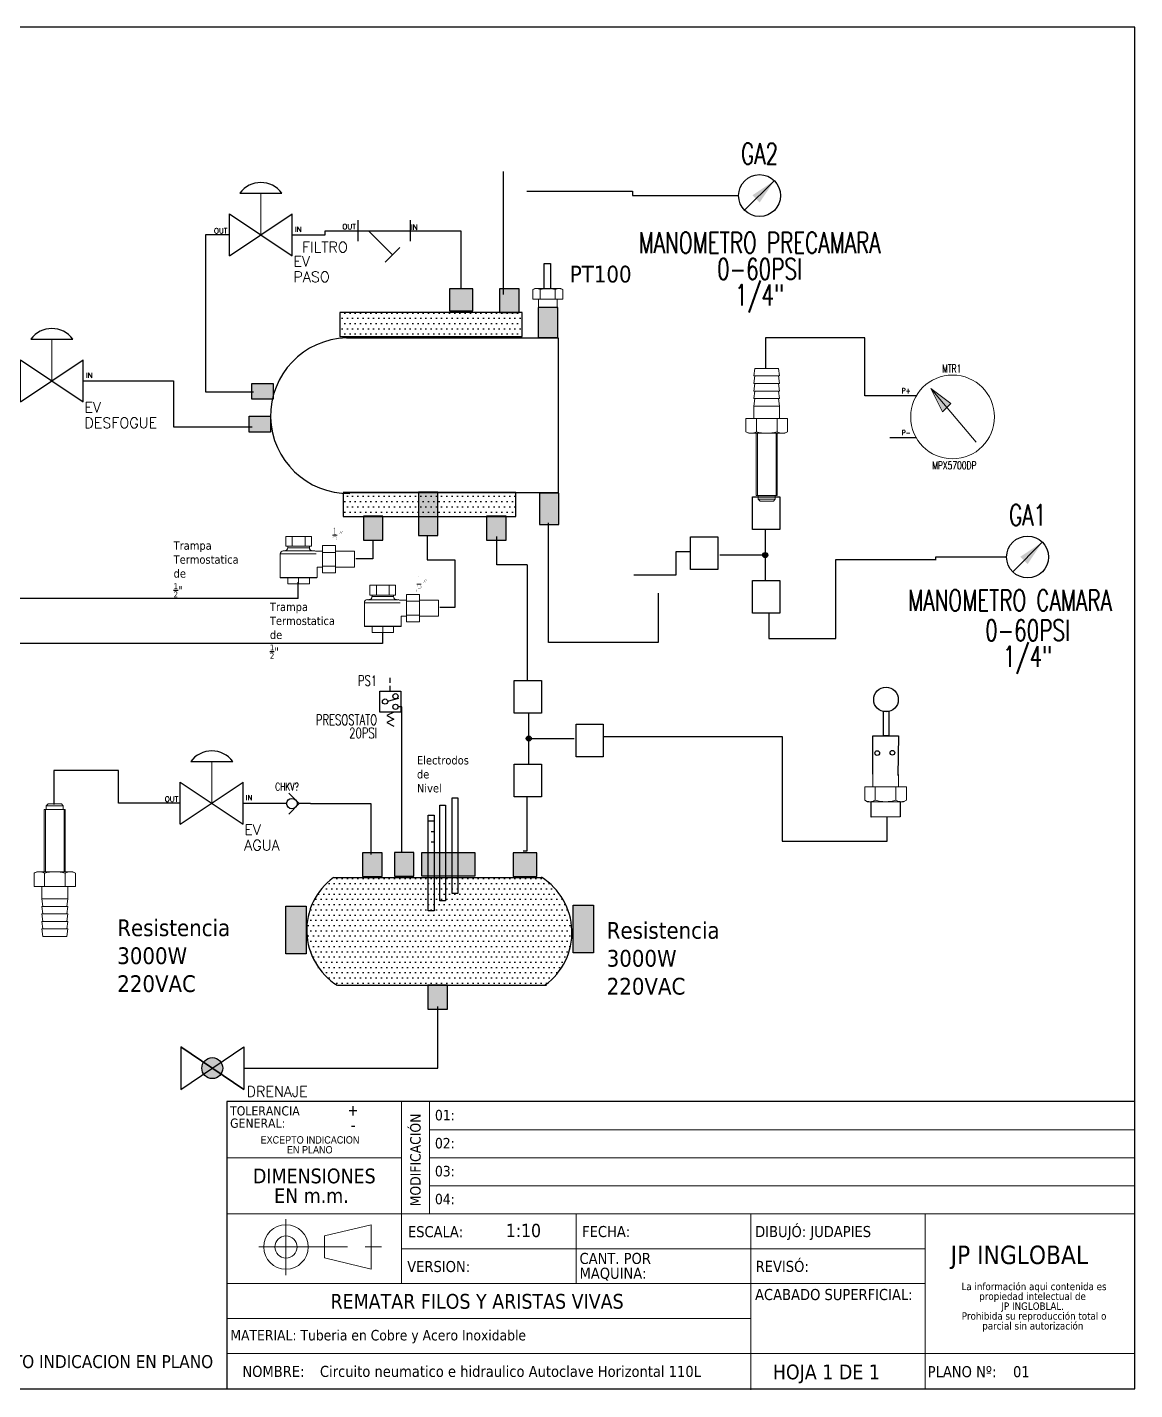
# Model space of a CAD drawing. Header units: millimetres. Extents: x 15 to 265, y 10 to 205.
# Drawn here: x 106.4 to 265, y 9.9 to 205 of the extents above; entities that cross this region are included whole.
import ezdxf
from ezdxf.enums import TextEntityAlignment as Align

# ---------------------------------------------------------------- set-up
doc = ezdxf.new("R2010")
doc.units = ezdxf.units.MM
doc.linetypes.add('CENTERX2', pattern=[20.32, 12.7, -2.54, 2.54, -2.54])
for name, color, linetype in [('CONTORNO', 179, 'Continuous'), ('DESC', 250, 'Continuous'), ('SYMS', 7, 'Continuous'), ('TAGS', 250, 'Continuous'), ('TERMS', 123, 'Continuous'), ('WIRES', 7, 'Continuous')]:
    doc.layers.add(name, color=color, linetype=linetype)
doc.styles.add('SLDTEXTSTYLE0', font='tahoma.ttf')
doc.styles.add('SLDTEXTSTYLE1', font='tahomabd.ttf')
doc.styles.add('SLDTEXTSTYLE2', font='GOTHIC.TTF', dxfattribs={"width": 0.913})
doc.styles.get("Standard").update_dxf_attribs({"font": 'tahoma.ttf'})
doc.styles.add('WD', font='romans.shx')
pattern_1 = [(0, (56.22934, 28.32086), (0.375, 0.75), [0, -0.75])]

# ---------------------------------------------------------------- blocks, each defined once
blk = doc.blocks.new('SW_NOTE_0')
at = {"layer": 'CONTORNO', "color": 0, "attachment_point": 2, "style": 'SLDTEXTSTYLE2'}
for s, insert, char_height in [('EXCEPTO INDICACION', (7.57, 1.35), 1.0583), ('EN PLANO', (7.54, -0.06), 1.058)]:
    blk.add_mtext(s, dxfattribs=dict(at, insert=insert, char_height=char_height))
blk = doc.blocks.new('SW_NOTE_1')
at = {"layer": 'CONTORNO', "color": 0, "attachment_point": 2, "style": 'SLDTEXTSTYLE0'}
for s, insert, char_height in [('DIMENSIONES ', (9.43, 2.69), 2.1167), ('EN m.m.', (9.02, -0.13), 2.117)]:
    blk.add_mtext(s, dxfattribs=dict(at, insert=insert, char_height=char_height))
blk = doc.blocks.new('SW_NOTE_2')
at = {"layer": 'CONTORNO', "color": 0, "char_height": 1.0583, "attachment_point": 2, "style": 'SLDTEXTSTYLE0'}
for s, insert in [('La información aqui contenida es ', (10.29, 1.34)), ('propiedad intelectual de', (10.08, -0.07)), ('JP INGLOBLAL.', (10.1, -1.48)), ('Prohibida su reproducción total o ', (10.3, -2.89)), ('parcial sin autorización', (10.12, -4.3))]:
    blk.add_mtext(s, dxfattribs=dict(at, insert=insert))
blk = doc.blocks.new('SW_NOTE_3')
at = {"color": 0, "linetype": 'Continuous', "lineweight": 0, "attachment_point": 1, "style": 'SLDTEXTSTYLE0'}
for s, insert, char_height in [('TOLERANCIA ', (0, 1.68), 1.3229), ('GENERAL:', (0, -0.08), 1.323)]:
    blk.add_mtext(s, dxfattribs=dict(at, insert=insert, char_height=char_height))
blk = doc.blocks.new('SW_NOTE_4')
at = {"color": 0, "linetype": 'Continuous', "lineweight": 0, "char_height": 1.587, "attachment_point": 1, "style": 'SLDTEXTSTYLE0'}
for s, insert in [('CANT. POR ', (0, 2.02)), ('MAQUINA:', (0, -0.1))]:
    blk.add_mtext(s, dxfattribs=dict(at, insert=insert))
blk = doc.blocks.new('calderin')
for p, q in [((7.433, 7.428), (9.93, 7.428)), ((7.477, 6.14), (9.974, 6.14))]:
    blk.add_line(p, q)
for centre, start, end in [((7.887, 6.798), 126.1598, 237.8293), ((9.499, 6.771), 306.1598, 57.8293)]:
    blk.add_arc(centre, 0.777, start, end)
blk = doc.blocks.new('HGVA1_DIAPHRAGM_VALVE2')
at = {"color": 7, "linetype": 'Continuous', "lineweight": 0, "ltscale": 3.2258}
for p, q in [((-0.25, 0.5), (0.25, 0.5)), ((0, 0), (0, 0.5))]:
    blk.add_line(p, q, dxfattribs=at)
for p, q in [((-0.375, -0.25), (-0.375, 0.25)), ((-0.375, -0.25), (0.375, 0.25)), ((-0.375, 0.25), (0.375, -0.25)), ((0.375, -0.25), (0.375, 0.25))]:
    blk.add_line(p, q)
at = {"ltscale": 25.4, "flags": 128}
blk.add_lwpolyline([(0.25, 0.5, 0.5), (-0.25, 0.5)], format="xyb", close=True, dxfattribs=at)
at = {"style": 'WD', "flags": 1}
for tag, p in [('INST', (-0.469, 0.748)), ('LOC', (-0.469, 0.587)), ('TAG1', (-0.469, 0.378))]:
    blk.add_attdef(tag, text='', height=0.125, dxfattribs=at).set_placement(p, align=Align.RIGHT)
at = {"style": 'WD'}
blk.add_attdef('XREF', text='', height=0.0625, rotation=0.0625, dxfattribs=at).set_placement((0.518, 0.271), align=Align.TOP_CENTER)
blk.add_attdef('TERM01', text='', height=0.0625, dxfattribs=at).set_placement((-0.399, 0.018), align=Align.RIGHT)
for tag, p, height in [('X4TERM01', (-0.375, 0), 0.005), ('X1TERM02', (0.375, 0), 0.005), ('TERM02', (0.406, 0.036), 0.0625), ('RATING1', (0.388, -0.162), 0.125), ('DESC1', (0.388, -0.378), 0.125), ('DESC2', (0.388, -0.562), 0.125), ('DESC3', (0.388, -0.752), 0.125), ('WDTAGALT', (0.388, -0.907), 0.125)]:
    blk.add_attdef(tag, p, '', height=height, dxfattribs=at)
at = {"style": 'WD', "flags": 1}
for tag, p in [('WDTYPE', (-0.154, -0.127)), ('FAMILY', (-0.143, -0.17)), ('CAT', (-0.143, -0.215)), ('MFG', (-0.141, -0.246)), ('ASSYCODE', (-0.113, -0.275))]:
    blk.add_attdef(tag, text='', height=0.01, dxfattribs=at).set_placement(p, align=Align.CENTER)
blk = doc.blocks.new('HVL1_PRESS_SW')
for p, q in [((0.094, 0.222), (0.094, 0.282)), ((0.094, 0.125), (0.094, 0.188)), ((-0.031, -0.126), (-0.031, 0.125)), ((-0.031, 0.125), (0.219, 0.125)), ((0.061, 0.005), (0.198, 0.04)), ((0.219, 0.125), (0.219, -0.126)), ((0.219, -0.126), (-0.031, -0.126)), ((0.135, -0.126), (0.052, -0.167)), ((0.052, -0.167), (0.135, -0.209)), ((0.135, -0.209), (0.052, -0.251)), ((0.052, -0.251), (0.135, -0.293))]:
    blk.add_line(p, q)
for centre in [(0.032, 0), (0.156, 0.063), (0.156, -0.063)]:
    blk.add_circle(centre, 0.0314)
at = {"style": 'WD', "width": 0.7}
for tag, height, p in [('INST', 0.125, (-0.062, 0.5)), ('LOC', 0.125, (-0.062, 0.344)), ('TAG1', 0.125, (-0.062, 0.188)), ('TERM01', 0.0625, (-0.062, 0.031)), ('DESC1', 0.125, (-0.062, -0.281)), ('RATING1', 0.125, (0.775, -0.281)), ('DESC2', 0.125, (-0.062, -0.438)), ('DESC3', 0.125, (-0.062, -0.594)), ('WDTAGALT', 0.125, (-0.062, -0.75))]:
    blk.add_attdef(tag, text='', height=height, dxfattribs=at).set_placement(p, align=Align.RIGHT)
at = {"style": 'WD'}
for tag, p, height, flags in [('WDBLKNAM', (0.405, 0.344), 0.01, 9), ('X2TERM04', (0.094, 0.281), 0.005, 1), ('FAMILY', (0.406, 0.312), 0.01, 9), ('X4TERM01', (0, 0), 0.005, 1), ('WDTYPE', (0.062, 0.062), 0.01, 1), ('X1TERM02', (0.187, 0.063), 0.005, 1), ('X1TERM03', (0.187, -0.063), 0.005, 1)]:
    blk.add_attdef(tag, p, '', height=height, dxfattribs=dict(at, flags=flags))
at = {"style": 'WD', "width": 0.7}
for tag, p in [('TERM04', (0.125, 0.25)), ('TERM02', (0.25, 0.094)), ('TERM03', (0.25, -0.031))]:
    blk.add_attdef(tag, p, '', height=0.0625, dxfattribs=at)
at = {"linetype": 'Continuous', "style": 'WD', "flags": 9}
for tag, p in [('ASSYCODE', (0.406, 0.219)), ('CAT', (0.406, 0.281)), ('MFG', (0.406, 0.25))]:
    blk.add_attdef(tag, p, '', height=0.01, dxfattribs=at)
at = {"style": 'WD'}
blk.add_attdef('XREF', (0.281, -0.375), '', height=0.0625, dxfattribs=at)
at = {"style": 'WD', "width": 0.7}
blk.add_attdef('TERM05', text='', height=0.0625, dxfattribs=at).set_placement((0.125, -0.406), align=Align.CENTER)
blk = doc.blocks.new('HCK1_CHK_VAL_1')
for p, q in [((0.216, 0), (0, 0)), ((0.241, 0.125), (0.366, 0)), ((0.366, 0), (0.241, -0.125)), ((0.5, 0), (0.366, 0))]:
    blk.add_line(p, q)
blk.add_circle((0.278, 0), 0.0625)
at = {"style": 'WD', "width": 0.7}
for tag, p in [('INST', (0.22, 0.406)), ('LOC', (0.22, 0.281)), ('TAG1', (0.22, 0.156)), ('DESC1', (0.203, -0.269)), ('DESC2', (0.214, -0.386)), ('DESC3', (0.214, -0.503)), ('WDTAGALT', (0.214, -0.625))]:
    blk.add_attdef(tag, text='', height=0.0938, dxfattribs=at).set_placement(p, align=Align.CENTER)
at = {"style": 'WD'}
for tag, p, height, flags in [('X4TERM01', (0, 0), 0.00375, 1), ('X1TERM02', (0.5, 0), 0.00375, 1), ('WDBLKNAM', (0.063, -0.153), 0.01, 9), ('FAMILY', (0.064, -0.031), 0.0075, 9)]:
    blk.add_attdef(tag, p, '', height=height, dxfattribs=dict(at, flags=flags))
at = {"style": 'WD', "width": 0.7}
blk.add_attdef('TERM01', text='', height=0.0469, dxfattribs=at).set_placement((0.188, 0.031), align=Align.RIGHT)
at = {"flags": 1}
blk.add_attdef('WDTYPE', (0.344, 0.125), '', height=0.01, dxfattribs=at)
at = {"style": 'WD', "width": 0.7}
for tag, p, height in [('TERM02', (0.375, 0.031), 0.0469), ('RATING1', (0.376, -0.156), 0.0938)]:
    blk.add_attdef(tag, p, '', height=height, dxfattribs=at)
at = {"style": 'WD'}
blk.add_attdef('XREF', text='', height=0.0625, dxfattribs=at).set_placement((0.033, -0.094), align=Align.RIGHT)
at = {"linetype": 'Continuous', "style": 'WD', "flags": 9}
for tag, p in [('ASSYCODE', (0.064, -0.125)), ('CAT', (0.064, -0.063)), ('MFG', (0.064, -0.094))]:
    blk.add_attdef(tag, p, '', height=0.0075, dxfattribs=at)
blk = doc.blocks.new('HST1_STRAINER_Y_TYPE')
at = {"ltscale": 3.2258}
for p, q in [((0, 0.125), (0, -0.125)), ((0.625, 0.125), (0.625, -0.125)), ((0, 0), (0.625, 0)), ((0.125, 0), (0.412, -0.287)), ((0.324, -0.376), (0.501, -0.199))]:
    blk.add_line(p, q, dxfattribs=at)
at = {"style": 'WD', "flags": 1}
for tag, height, p in [('INST', 0.125, (0.33, 0.71)), ('LOC', 0.125, (0.306, 0.549)), ('TAG1', 0.125, (0.324, 0.34)), ('FAMILY', 0.01, (1.09, 0.044)), ('CAT', 0.01, (1.09, -0.001)), ('WDTYPE', 0.01, (1.102, -0.093)), ('MFG', 0.01, (1.092, -0.032)), ('ASSYCODE', 0.01, (1.12, -0.061))]:
    blk.add_attdef(tag, text='', height=height, dxfattribs=at).set_placement(p, align=Align.CENTER)
at = {"style": 'WD'}
for tag, height, p in [('WDTAGALT', 0.125, (0.035, 0.2)), ('TERM01', 0.0625, (-0.024, 0.018))]:
    blk.add_attdef(tag, text='', height=height, dxfattribs=at).set_placement(p, align=Align.RIGHT)
for tag, p, height in [('RATING1', (0.6, 0.18), 0.125), ('X4TERM01', (0, 0), 0.005), ('X1TERM03', (0.625, 0), 0.005), ('TERM03', (0.632, 0.013), 0.0625), ('DESC1', (-0.666, -0.258), 0.125), ('DESC2', (-0.666, -0.442), 0.125), ('X8TERM02', (0.412, -0.287), 0.005), ('TERM02', (0.447, -0.365), 0.0625), ('DESC3', (-0.666, -0.632), 0.125)]:
    blk.add_attdef(tag, p, '', height=height, dxfattribs=at)
blk.add_attdef('XREF', text='', height=0.0625, rotation=0.0625, dxfattribs=at).set_placement((0.649, -0.434), align=Align.TOP_CENTER)
blk = doc.blocks.new('HGVA1_BALL_VALVE')
h = blk.add_hatch(color=256)
edge = h.paths.add_edge_path()
edge.add_arc((0, 0), 0.125, 0, 360)
at = {"ltscale": 3.2258}
for p, q in [((-0.375, 0.254), (0.375, -0.254)), ((-0.375, -0.254), (0.375, 0.254)), ((-0.375, 0.254), (-0.375, -0.254)), ((0.375, 0.254), (0.375, -0.254))]:
    blk.add_line(p, q, dxfattribs=at)
at = {"ltscale": 25.4, "flags": 128}
blk.add_lwpolyline([(0.375, 0.254), (0.375, -0.254), (-0.375, 0.254), (-0.375, -0.254)], close=True, dxfattribs=at)
at = {"ltscale": 3.2258}
blk.add_circle((0, 0), 0.125, dxfattribs=at)
at = {"ltscale": 25.4}
blk.add_circle((0, 0), 0.125, dxfattribs=at)
at = {"style": 'WD', "flags": 1}
for tag, height, p in [('INST', 0.125, (0.028, 0.678)), ('LOC', 0.125, (0.011, 0.516)), ('TAG1', 0.125, (0, 0.307)), ('FAMILY', 0.01, (-0.482, -0.121)), ('WDTYPE', 0.01, (-0.475, -0.062)), ('CAT', 0.01, (-0.482, -0.165)), ('MFG', 0.01, (-0.481, -0.197)), ('ASSYCODE', 0.01, (-0.453, -0.226))]:
    blk.add_attdef(tag, text='', height=height, dxfattribs=at).set_placement(p, align=Align.CENTER)
at = {"style": 'WD'}
blk.add_attdef('XREF', text='', height=0.0625, rotation=0.0625, dxfattribs=at).set_placement((0.541, 0.293), align=Align.TOP_CENTER)
blk.add_attdef('TERM01', text='', height=0.0625, dxfattribs=at).set_placement((-0.399, 0.018), align=Align.RIGHT)
for tag, p, height in [('X4TERM01', (-0.375, 0), 0.005), ('X8TERM02', (0, 0), 0.005), ('TERM02', (0.052, -0.037), 0.0625), ('X1TERM03', (0.375, 0), 0.005), ('TERM03', (0.406, 0.036), 0.0625), ('RATING1', (0.409, -0.162), 0.125), ('DESC1', (0.409, -0.341), 0.125), ('DESC2', (0.409, -0.525), 0.125), ('DESC3', (0.409, -0.715), 0.125), ('WDTAGALT', (0.409, -0.873), 0.125)]:
    blk.add_attdef(tag, p, '', height=height, dxfattribs=at)
blk = doc.blocks.new('HME1_PRESS_M')
blk.add_line((0.0361, -0.0879), (0.2129, 0.0889))
blk.add_circle((0.125, 0), 0.125)
blk.add_solid([(0.0821, 0.0015), (0.1255, -0.0419), (0.2129, 0.0889)])
at = {"style": 'WD', "width": 0.7}
for tag, p in [('INST', (0.125, 0.5)), ('LOC', (0.125, 0.3438)), ('TAG1', (0.125, 0.1875)), ('DESC1', (0.125, -0.3438)), ('DESC2', (0.125, -0.5)), ('DESC3', (0.125, -0.6562)), ('WDTAGALT', (0.125, -0.8125))]:
    blk.add_attdef(tag, text='', height=0.125, dxfattribs=at).set_placement(p, align=Align.CENTER)
blk.add_attdef('TERM01', text='', height=0.0625, dxfattribs=at).set_placement((-0.0322, 0.0313), align=Align.RIGHT)
for tag, p, height in [('TERM02', (0.2803, 0.0313), 0.0625), ('RATING1', (0.2812, -0.1875), 0.125)]:
    blk.add_attdef(tag, p, '', height=height, dxfattribs=at)
at = {"style": 'WD'}
for tag, p, height, flags in [('X4TERM01', (0, 0), 0.005, 1), ('WDTYPE', (0.0625, 0.0625), 0.01, 1), ('WDBLKNAM', (0.1342, 0.0008), 0.01, 9), ('X1TERM02', (0.248, 0), 0.005, 1), ('FAMILY', (0.1303, -0.0348), 0.01, 9)]:
    blk.add_attdef(tag, p, '', height=height, dxfattribs=dict(at, flags=flags))
blk.add_attdef('XREF', text='', height=0.0625, dxfattribs=at).set_placement((-0.0312, -0.125), align=Align.RIGHT)
at = {"linetype": 'Continuous', "style": 'WD', "flags": 9}
for tag, p in [('MFG', (0.1283, -0.0855)), ('CAT', (0.1303, -0.066)), ('ASSYCODE', (0.1305, -0.1028))]:
    blk.add_attdef(tag, p, '', height=0.01, dxfattribs=at)
blk = doc.blocks.new('WDDOT')
for radius in [0.03, 0.0187, 0.00929]:
    blk.add_circle((0, 0), radius)
blk = doc.blocks.new('T')
for points in [[(12.444, 6.429), (12.77, 6.429), (12.77, 6.038), (12.444, 6.038)], [(13.182, 5.908), (13.508, 5.908), (13.508, 5.518), (13.182, 5.518)], [(12.444, 5.431), (12.77, 5.431), (12.77, 5.041), (12.444, 5.041)]]:
    blk.add_lwpolyline(points, close=True)
at = {"layer": 'WIRES'}
for p, q in [((12.618, 5.431), (12.618, 6.038)), ((12.618, 5.735), (13.161, 5.735))]:
    blk.add_line(p, q, dxfattribs=at)
at = {"layer": 'SYMS'}
blk.add_blockref('WDDOT', (12.618, 5.735), dxfattribs=at)
blk = doc.blocks.new('HMT1_DIFFERENTIAL_PRESSURE_GAUGE')
blk.add_hatch(color=7).paths.add_polyline_path([(-0.26, 0.34), (-0.12, 0.06), (-0.02, 0.16)])
at = {"color": 7, "linetype": 'Continuous', "lineweight": 0, "ltscale": 645.15999}
for p, q in [((-0.26, 0.34), (0.28, -0.3)), ((-0.26, 0.34), (-0.12, 0.06)), ((-0.26, 0.34), (-0.02, 0.16)), ((-0.12, 0.06), (-0.02, 0.16))]:
    blk.add_line(p, q, dxfattribs=at)
for p, q in [((-0.437, 0.25), (-0.75, 0.25)), ((-0.437, -0.25), (-0.75, -0.25))]:
    blk.add_line(p, q)
at = {"color": 255, "linetype": 'Continuous', "lineweight": 0, "ltscale": 25.4, "flags": 128}
blk.add_lwpolyline([(-0.26, 0.34), (-0.12, 0.06), (-0.02, 0.16)], close=True, dxfattribs=at)
at = {"color": 7, "linetype": 'Continuous', "lineweight": 0, "ltscale": 645.15999}
blk.add_circle((0, 0), 0.5, dxfattribs=at)
at = {"style": 'WD', "width": 0.7}
for tag, p in [('INST', (-0.01, 0.781)), ('LOC', (-0.01, 0.656)), ('TAG1', (-0.01, 0.531)), ('DESC1', (0.021, -0.625)), ('DESC2', (0.021, -0.75)), ('DESC3', (0.021, -0.875)), ('WDTAGALT', (0.021, -1))]:
    blk.add_attdef(tag, text='', height=0.0938, dxfattribs=at).set_placement(p, align=Align.CENTER)
for tag, p in [('TERM01', (-0.5, 0.281)), ('TERM02', (-0.5, -0.219))]:
    blk.add_attdef(tag, text='', height=0.0625, dxfattribs=at).set_placement(p, align=Align.RIGHT)
at = {"style": 'WD'}
for tag, p, height, flags in [('X4TERM01', (-0.75, 0.25), 0.005, 1), ('X1TERM03', (0.5, 0), 0.005, 1), ('FAMILY', (-0.208, -0.062), 0.01, 9), ('X4TERM02', (-0.75, -0.25), 0.005, 1), ('WDBLKNAM', (-0.209, -0.188), 0.01, 9)]:
    blk.add_attdef(tag, p, '', height=height, dxfattribs=dict(at, flags=flags))
at = {"style": 'WD', "width": 0.7}
for tag, p, height in [('TERM03', (0.531, 0.031), 0.0625), ('RATING1', (0.469, -0.375), 0.0938)]:
    blk.add_attdef(tag, p, '', height=height, dxfattribs=at)
at = {"linetype": 'Continuous', "style": 'WD', "flags": 9}
for tag, p in [('ASSYCODE', (-0.208, -0.156)), ('CAT', (-0.208, -0.094)), ('MFG', (-0.208, -0.125))]:
    blk.add_attdef(tag, p, '', height=0.01, dxfattribs=at)
at = {"flags": 1}
blk.add_attdef('WDTYPE', (-0.219, -0.25), '', height=0.01, dxfattribs=at)
at = {"style": 'WD'}
blk.add_attdef('XREF', text='', height=0.0625, dxfattribs=at).set_placement((-0.438, -0.406), align=Align.RIGHT)
blk = doc.blocks.new('Trampo')
for points in [[(117.18, 260.47), (116.16, 260.47), (116.16, 260.53), (116.64, 260.53), (116.64, 263.49), (116.17, 263.03), (116.12, 263.08), (116.65, 263.61), (116.7, 263.61), (116.7, 260.53), (117.18, 260.53)], [(119.73, 262.17), (119, 260.7), (118.92, 260.75), (119.65, 262.2)], [(120.48, 262.17), (119.73, 260.7), (119.65, 260.75), (120.39, 262.2)], [(117.75, 258.35), (117.2, 257.8), (116.17, 257.8), (115.68, 257.31), (115.68, 256.33), (117.7, 256.33), (117.7, 256.27), (115.61, 256.27), (115.61, 257.34), (116.16, 257.87), (117.18, 257.87), (117.66, 258.37), (117.66, 258.86), (117.18, 259.34), (116.17, 259.34), (115.68, 258.85), (115.63, 258.9), (116.16, 259.43), (117.2, 259.43), (117.75, 258.88)]]:
    blk.add_hatch(color=7).paths.add_polyline_path(points)
at = {"color": 7, "linetype": 'Continuous', "lineweight": 15}
for points in [[(93.14, 259.47), (105.47, 259.47), (105.47, 254.69), (93.14, 254.69)], [(93.14, 254.69), (93.14, 259.47), (93.14, 259.47)], [(94.17, 254.69), (94.17, 253.97), (94.17, 253.97)], [(96.24, 254.69), (96.24, 259.47), (96.24, 259.47)], [(102.39, 254.69), (102.39, 259.47), (102.39, 259.47)], [(104.46, 253.97), (104.46, 254.69), (104.46, 254.69)], [(116.95, 255.02), (110.68, 255.02), (110.68, 241.9), (116.95, 241.9)], [(116.95, 255.02), (116.95, 241.9), (116.95, 241.9)], [(90.48, 251.05), (90.48, 239.82), (90.48, 239.82)], [(91.97, 252.49), (106.66, 252.49), (106.66, 252.49)], [(110.68, 252.31), (107.39, 252.31), (107.39, 252.31)], [(116.95, 251.77), (110.68, 251.77), (110.68, 251.77)], [(126.1, 252.31), (116.95, 252.31), (116.95, 252.31)], [(126.1, 252.31), (126.1, 244.62), (126.1, 244.62)], [(108.15, 239.82), (108.15, 244.62), (108.15, 244.62)], [(108.15, 244.62), (110.68, 244.62), (110.68, 244.62)], [(116.95, 245.16), (110.68, 245.16), (110.68, 245.16)], [(116.95, 244.62), (126.1, 244.62), (126.1, 244.62)], [(107.93, 239.65), (90.7, 239.65), (90.7, 239.65)], [(104.46, 239.65), (104.46, 236.73), (94.17, 236.73), (94.17, 239.65)], [(99.3, 239.65), (99.3, 236.73), (99.3, 236.73)]]:
    blk.add_lwpolyline(points, dxfattribs=at)
at = {"color": 7, "linetype": 'Continuous', "lineweight": 20}
blk.add_lwpolyline([(115.59, 259.99), (117.71, 259.99), (117.71, 259.99)], dxfattribs=at)
at = {"color": 8, "linetype": 'Continuous', "lineweight": 15}
for points in [[(107.64, 251.05), (90.48, 251.05), (90.48, 251.05)], [(94.17, 253.97), (104.46, 253.97), (104.46, 253.97)], [(90.48, 239.82), (108.15, 239.82), (108.15, 239.82)]]:
    blk.add_lwpolyline(points, dxfattribs=at)
at = {"color": 7, "linetype": 'Continuous', "lineweight": 15}
for points in [[(91.94, 252.53), (91.14, 252.53), (90.48, 251.88), (90.48, 251.07)], [(92.66, 252.53), (93.48, 252.53), (94.12, 253.19), (94.12, 254)], [(104.46, 254), (104.46, 253.19), (105.12, 252.53), (105.92, 252.53)], [(107.36, 252.34), (107.12, 252.46), (106.89, 252.53), (106.64, 252.53)], [(90.48, 239.85), (90.48, 239.74), (90.56, 239.65), (90.68, 239.65)], [(107.92, 239.65), (108.02, 239.65), (108.1, 239.74), (108.1, 239.85)]]:
    blk.add_open_spline(points, degree=3, dxfattribs=at)
blk = doc.blocks.new('Acople Estriado')
at = {"color": 7, "linetype": 'Continuous', "lineweight": 15}
for p, q in [((6.811, 5.678), (6.796, 5.663)), ((6.796, 5.663), (6.796, 5.633)), ((6.931, 5.663), (6.796, 5.663)), ((6.811, 5.678), (6.916, 5.678)), ((6.931, 5.663), (6.916, 5.678)), ((6.931, 5.633), (6.931, 5.663)), ((6.78, 5.633), (6.78, 5.138)), ((6.78, 5.633), (6.947, 5.633)), ((6.947, 5.138), (6.947, 5.633)), ((6.721, 5.138), (6.699, 5.126)), ((6.699, 5.126), (6.699, 5.019)), ((6.74, 5.138), (6.721, 5.138)), ((6.864, 5.138), (6.74, 5.138)), ((6.781, 5.126), (6.781, 5.019)), ((6.988, 5.138), (6.864, 5.138)), ((6.946, 5.126), (6.946, 5.019)), ((7.007, 5.138), (6.988, 5.138)), ((7.029, 5.126), (7.007, 5.138)), ((7.029, 5.126), (7.029, 5.019)), ((6.699, 5.019), (6.781, 5.019)), ((6.761, 5.019), (6.761, 4.922)), ((6.781, 5.019), (6.946, 5.019)), ((6.946, 5.019), (7.029, 5.019)), ((6.967, 4.922), (6.967, 5.019)), ((6.761, 4.922), (6.769, 4.862)), ((6.864, 4.922), (6.761, 4.922)), ((6.967, 4.922), (6.864, 4.922)), ((6.959, 4.862), (6.967, 4.922)), ((6.761, 4.862), (6.769, 4.802)), ((6.864, 4.862), (6.761, 4.862)), ((6.761, 4.802), (6.769, 4.742)), ((6.864, 4.802), (6.761, 4.802)), ((6.967, 4.862), (6.864, 4.862)), ((6.967, 4.802), (6.864, 4.802)), ((6.959, 4.802), (6.967, 4.862)), ((6.959, 4.742), (6.967, 4.802)), ((6.761, 4.742), (6.769, 4.682)), ((6.864, 4.742), (6.761, 4.742)), ((6.761, 4.682), (6.769, 4.622)), ((6.864, 4.682), (6.761, 4.682)), ((6.967, 4.742), (6.864, 4.742)), ((6.967, 4.682), (6.864, 4.682)), ((6.959, 4.682), (6.967, 4.742)), ((6.959, 4.622), (6.967, 4.682)), ((6.864, 4.622), (6.769, 4.622)), ((6.959, 4.622), (6.864, 4.622))]:
    blk.add_line(p, q, dxfattribs=at)
at = {"color": 7, "linetype": 'Continuous', "lineweight": 0}
for p, q in [((6.79, 5.633), (6.79, 5.138)), ((6.938, 5.633), (6.938, 5.138))]:
    blk.add_line(p, q, dxfattribs=at)
at = {"color": 7, "linetype": 'Continuous', "lineweight": 15}
for points, knots in [([(6.699, 5.126), (6.706, 5.13), (6.712, 5.133), (6.726, 5.137), (6.733, 5.138), (6.74, 5.138)], [0, 0, 0, 0, 0.5, 0.5, 1, 1, 1, 1]), ([(6.74, 5.138), (6.744, 5.138), (6.747, 5.138), (6.754, 5.137), (6.757, 5.136), (6.768, 5.133), (6.775, 5.13), (6.781, 5.126)], [0, 0, 0, 0, 0.25, 0.25, 0.5, 0.5, 1, 1, 1, 1]), ([(6.864, 5.138), (6.85, 5.138), (6.836, 5.137), (6.808, 5.133), (6.795, 5.13), (6.781, 5.126)], [0, 0, 0, 0, 0.5, 0.5, 1, 1, 1, 1]), ([(6.946, 5.126), (6.933, 5.13), (6.919, 5.133), (6.892, 5.137), (6.878, 5.138), (6.864, 5.138)], [0, 0, 0, 0, 0.5, 0.5, 1, 1, 1, 1]), ([(6.946, 5.126), (6.953, 5.13), (6.96, 5.133), (6.974, 5.137), (6.981, 5.138), (6.988, 5.138)], [0, 0, 0, 0, 0.5, 0.5, 1, 1, 1, 1]), ([(6.988, 5.138), (6.991, 5.138), (6.995, 5.138), (7.002, 5.137), (7.005, 5.136), (7.015, 5.133), (7.022, 5.13), (7.029, 5.126)], [0, 0, 0, 0, 0.25, 0.25, 0.5, 0.5, 1, 1, 1, 1])]:
    blk.add_open_spline(points, degree=3, knots=knots, dxfattribs=at)
blk = doc.blocks.new('PT100')
at = {"color": 7, "linetype": 'Continuous', "lineweight": 15}
for p, q in [((12.526, 10.857), (12.429, 10.857)), ((12.633, 10.919), (12.526, 10.919)), ((12.526, 10.919), (12.526, 10.837)), ((12.645, 10.897), (12.633, 10.919)), ((12.645, 10.878), (12.645, 10.897)), ((12.645, 10.754), (12.645, 10.878)), ((12.633, 10.837), (12.526, 10.837)), ((12.526, 10.837), (12.526, 10.672)), ((12.645, 10.631), (12.645, 10.754)), ((12.429, 10.652), (12.526, 10.652)), ((12.633, 10.672), (12.526, 10.672)), ((12.526, 10.672), (12.526, 10.589)), ((12.633, 10.589), (12.526, 10.589)), ((12.633, 10.589), (12.645, 10.612)), ((12.645, 10.612), (12.645, 10.631))]:
    blk.add_line(p, q, dxfattribs=at)
blk.add_lwpolyline([(12.642, 10.794), (12.922, 10.794), (12.922, 10.726), (12.642, 10.726)], close=True)
for points, knots in [([(12.633, 10.919), (12.637, 10.913), (12.64, 10.906), (12.644, 10.892), (12.645, 10.885), (12.645, 10.878)], [0, 0, 0, 0, 0.5, 0.5, 1, 1, 1, 1]), ([(12.645, 10.878), (12.645, 10.875), (12.645, 10.871), (12.644, 10.864), (12.643, 10.861), (12.64, 10.85), (12.637, 10.844), (12.633, 10.837)], [0, 0, 0, 0, 0.25, 0.25, 0.5, 0.5, 1, 1, 1, 1]), ([(12.645, 10.754), (12.645, 10.768), (12.644, 10.782), (12.64, 10.81), (12.637, 10.824), (12.633, 10.837)], [0, 0, 0, 0, 0.5, 0.5, 1, 1, 1, 1]), ([(12.633, 10.672), (12.637, 10.685), (12.64, 10.699), (12.644, 10.727), (12.645, 10.74), (12.645, 10.754)], [0, 0, 0, 0, 0.5, 0.5, 1, 1, 1, 1]), ([(12.633, 10.672), (12.637, 10.665), (12.64, 10.658), (12.644, 10.645), (12.645, 10.638), (12.645, 10.631)], [0, 0, 0, 0, 0.5, 0.5, 1, 1, 1, 1]), ([(12.645, 10.631), (12.645, 10.627), (12.645, 10.624), (12.644, 10.617), (12.643, 10.613), (12.64, 10.603), (12.637, 10.596), (12.633, 10.589)], [0, 0, 0, 0, 0.25, 0.25, 0.5, 0.5, 1, 1, 1, 1])]:
    blk.add_open_spline(points, degree=3, knots=knots, dxfattribs=at)
blk = doc.blocks.new('Valvula Tipo Anillo')
for p, q in [((7.88, 11.213), (7.88, 11.519)), ((7.88, 11.519), (8.084, 11.519)), ((8.084, 11.519), (8.079, 11.203))]:
    blk.add_line(p, q)
at = {"color": 7, "linetype": 'Continuous', "lineweight": 15}
for p, q in [((7.878, 11.21), (7.878, 11.113)), ((8.084, 11.113), (8.084, 11.21)), ((7.816, 11.006), (7.816, 11.113)), ((7.898, 11.113), (7.816, 11.113)), ((7.898, 11.006), (7.898, 11.113)), ((8.063, 11.113), (7.898, 11.113)), ((8.063, 11.006), (8.063, 11.113)), ((8.146, 11.113), (8.063, 11.113)), ((8.146, 11.006), (8.146, 11.113)), ((7.816, 11.006), (7.838, 10.994)), ((7.838, 10.994), (7.857, 10.994)), ((7.857, 10.994), (7.981, 10.994)), ((7.981, 10.994), (8.105, 10.994)), ((8.105, 10.994), (8.124, 10.994)), ((8.124, 10.994), (8.146, 11.006))]:
    blk.add_line(p, q, dxfattribs=at)
for points in [[(7.962, 11.521), (8.01, 11.521), (8.01, 11.713), (7.962, 11.713)], [(8.097, 10.995), (8.097, 10.873), (7.867, 10.871), (7.867, 10.993)]]:
    blk.add_lwpolyline(points, close=True)
for centre, radius in [((7.984, 11.807), 0.0981), ((7.914, 11.381), 0.0185), ((8.035, 11.384), 0.0185)]:
    blk.add_circle(centre, radius)
for points, knots in [([(7.857, 10.994), (7.854, 10.994), (7.85, 10.994), (7.843, 10.995), (7.84, 10.996), (7.829, 10.999), (7.823, 11.002), (7.816, 11.006)], [0, 0, 0, 0, 0.25, 0.25, 0.5, 0.5, 1, 1, 1, 1]), ([(7.898, 11.006), (7.892, 11.002), (7.885, 10.999), (7.871, 10.995), (7.864, 10.994), (7.857, 10.994)], [0, 0, 0, 0, 0.5, 0.5, 1, 1, 1, 1]), ([(7.898, 11.006), (7.912, 11.002), (7.926, 10.999), (7.953, 10.995), (7.967, 10.994), (7.981, 10.994)], [0, 0, 0, 0, 0.5, 0.5, 1, 1, 1, 1]), ([(7.981, 10.994), (7.995, 10.994), (8.009, 10.995), (8.036, 10.999), (8.05, 11.002), (8.063, 11.006)], [0, 0, 0, 0, 0.5, 0.5, 1, 1, 1, 1]), ([(8.105, 10.994), (8.101, 10.994), (8.098, 10.994), (8.091, 10.995), (8.087, 10.996), (8.077, 10.999), (8.07, 11.002), (8.063, 11.006)], [0, 0, 0, 0, 0.25, 0.25, 0.5, 0.5, 1, 1, 1, 1]), ([(8.146, 11.006), (8.139, 11.002), (8.132, 10.999), (8.119, 10.995), (8.112, 10.994), (8.105, 10.994)], [0, 0, 0, 0, 0.5, 0.5, 1, 1, 1, 1])]:
    blk.add_open_spline(points, degree=3, knots=knots, dxfattribs=at)

msp = doc.modelspace()

# ---------------------------------------------------------------- hatches: boundary and pattern name
h = msp.add_hatch(color=256)
h.dxf.hatch_style = 1
h.paths.add_polyline_path([(170.19, 167.53), (166.87, 167.53), (166.87, 164.4), (170.19, 164.4)])
h = msp.add_hatch(color=256)
h.dxf.hatch_style = 1
h.paths.add_polyline_path([(182.51, 138.27), (179.72, 138.27), (179.72, 133.79), (182.51, 133.79)])
h.paths.add_polyline_path([(179.55, 164.84), (179.55, 160.56), (182.35, 160.56), (182.35, 164.84)])
h.paths.add_polyline_path([(176.81, 167.56), (174.02, 167.56), (174.02, 164.17), (176.81, 164.17)])
h = msp.add_hatch()
h.set_pattern_fill('DOTS', color=256, scale=12)
h.set_pattern_definition(pattern_1)
h.paths.add_polyline_path([(151.15, 164.17), (151.15, 160.73), (177.26, 160.73), (177.26, 164.17)])
h = msp.add_hatch(color=256)
h.dxf.hatch_style = 1
h.paths.add_polyline_path([(141.58, 154), (138.53, 154), (138.53, 151.72), (141.48, 151.72, -0.009743), (141.58, 152.14)])
h = msp.add_hatch(color=256)
h.dxf.hatch_style = 1
h.paths.add_polyline_path([(141.2, 149.31), (138.15, 149.31), (138.15, 147.02), (141.2, 147.02)])
h = msp.add_hatch()
h.set_pattern_fill('DOTS', color=256, scale=12)
h.set_pattern_definition(pattern_1)
h.paths.add_polyline_path([(152.34, 138.33), (151.64, 138.36), (151.64, 134.92), (176.35, 134.92), (176.35, 138.33)])
h = msp.add_hatch(color=256)
h.dxf.hatch_style = 1
h.paths.add_polyline_path([(165.19, 138.33), (162.4, 138.33), (162.4, 134.92), (165.19, 134.92)])
h.paths.add_polyline_path([(165.19, 134.92), (162.4, 134.92), (162.4, 132.19), (165.19, 132.19)])
h = msp.add_hatch(color=256)
h.dxf.hatch_style = 1
h.paths.add_polyline_path([(157.32, 131.56), (157.32, 134.92), (154.53, 134.92), (154.53, 131.56)])
h.paths.add_polyline_path([(172.17, 131.56), (174.96, 131.56), (174.96, 134.92), (172.17, 134.92)])
h = msp.add_hatch()
h.set_pattern_fill('INSUL', color=256, scale=12)
h.set_pattern_definition([(0, (56.2293, 28.321), (0, 4.5), []), (0, (56.2293, 29.821), (0, 4.5), [1.5, -1.5]), (0, (56.2293, 31.321), (0, 4.5), [1.5, -1.5])])
h.paths.add_polyline_path([(164.64, 92.17), (163.81, 92.17), (163.81, 86.79), (164.64, 86.79)])
h = msp.add_hatch(color=256)
h.dxf.hatch_style = 1
h.paths.add_polyline_path([(157.19, 83.35), (157.19, 86.77), (154.4, 86.77), (154.4, 83.35)])
h = msp.add_hatch(color=256)
h.dxf.hatch_style = 1
h.paths.add_polyline_path([(161.75, 86.82), (158.96, 86.82), (158.96, 83.4), (161.75, 83.4)])
h.paths.add_polyline_path([(170.47, 83.4), (170.47, 86.79), (162.88, 86.79), (162.88, 83.4)])
h = msp.add_hatch(color=256)
h.dxf.hatch_style = 1
h.paths.add_polyline_path([(179.34, 86.77), (175.95, 86.77), (175.95, 83.38), (179.34, 83.38)])
h = msp.add_hatch()
h.set_pattern_fill('DOTS', color=256, scale=12)
h.set_pattern_definition([(0, (56.22934, 5.10705), (0.375, 0.75), [0, -0.75])])
h.paths.add_polyline_path([(180.05, 83.24), (150.25, 83.24, 0.531522), (150.75, 67.78), (180.51, 67.78, 0.531446)])
h = msp.add_hatch(color=256)
h.dxf.hatch_style = 1
h.paths.add_polyline_path([(146.34, 79.14), (143.41, 79.14), (143.41, 72.32), (146.34, 72.32)])
h.paths.add_polyline_path([(166.57, 64.38), (166.57, 67.78), (163.77, 67.78), (163.77, 64.38)])
h.paths.add_polyline_path([(184.55, 72.46), (187.48, 72.46), (187.48, 79.28), (184.55, 79.28)])

# ---------------------------------------------------------------- linework, layer by layer
at = {"color": 7, "linetype": 'Continuous'}
for p, q in [((265, 205), (15, 205)), ((265, 10), (265, 205)), ((15, 10), (265, 10))]:
    msp.add_line(p, q, dxfattribs=at)
for p, q in [((150.85, 160.39), (150.85, 160.41)), ((152.08, 160.5), (152.09, 160.51)), ((152.08, 160.5), (152.08, 160.5)), ((152.09, 160.51), (182.42, 160.51)), ((182.42, 160.51), (182.42, 139.75)), ((182.42, 139.75), (182.42, 139.04)), ((182.42, 139.04), (182.42, 138.33)), ((182.42, 138.33), (152.34, 138.33))]:
    msp.add_line(p, q)
at = {"color": 7, "linetype": 'Continuous', "lineweight": 30}
for p, q in [((265, 51.17), (134.96, 51.17)), ((134.96, 51.17), (134.96, 10))]:
    msp.add_line(p, q, dxfattribs=at)
at = {"color": 7, "linetype": 'Continuous', "lineweight": 0}
for p, q in [((160, 51.17), (160, 25.07)), ((164, 51.17), (164, 35.07)), ((265, 47.07), (164, 47.07)), ((160, 43.07), (134.96, 43.07)), ((265, 43.07), (164, 43.07)), ((265, 39.07), (164, 39.07)), ((265, 35.07), (135, 35.07)), ((155.64, 33.5), (148.97, 31.91)), ((155.64, 27.15), (155.64, 33.5)), ((185, 35.07), (185, 25.07)), ((210, 35.07), (210, 9.87)), ((235, 35.07), (235, 9.9)), ((148.97, 31.91), (148.97, 28.74)), ((235, 30.07), (160, 30.07)), ((148.97, 28.74), (155.64, 27.15)), ((235, 25.07), (134.99, 25.07)), ((210, 20.07), (134.99, 20.07)), ((265, 15.07), (134.99, 15.07))]:
    msp.add_line(p, q, dxfattribs=at)
at = {"color": 7, "linetype": 'CENTERX2', "lineweight": 0}
for p, q in [((265, 51.17), (265, 10)), ((143.43, 34.29), (143.43, 26.3)), ((139.53, 30.32), (157.1, 30.32)), ((134.96, 10), (265, 10))]:
    msp.add_line(p, q, dxfattribs=at)
for points in [[(166.87, 164.4), (170.19, 164.4), (170.19, 167.53), (166.87, 167.53)], [(174.02, 164.14), (176.81, 164.14), (176.81, 167.56), (174.02, 167.56)], [(151.15, 160.73), (177.26, 160.73), (177.26, 164.17), (151.15, 164.17)], [(179.55, 160.56), (182.35, 160.56), (182.35, 164.84), (179.55, 164.84)], [(138.53, 154), (141.58, 154), (141.58, 151.72), (138.53, 151.72)], [(138.15, 149.31), (141.2, 149.31), (141.2, 147.02), (138.15, 147.02)], [(151.64, 134.92), (176.35, 134.92), (176.35, 138.36), (151.64, 138.36)], [(162.4, 132.19), (165.19, 132.19), (165.19, 138.4), (162.4, 138.4)], [(179.72, 133.79), (182.51, 133.79), (182.51, 138.27), (179.72, 138.27)], [(154.53, 131.56), (157.32, 131.56), (157.32, 134.98), (154.53, 134.98)], [(172.17, 131.56), (174.96, 131.56), (174.96, 134.98), (172.17, 134.98)], [(167.24, 94.65), (168.07, 94.65), (168.07, 80.93), (167.24, 80.93)], [(163.81, 92.17), (164.64, 92.17), (164.64, 78.45), (163.81, 78.45)], [(165.47, 93.59), (166.3, 93.59), (166.3, 79.87), (165.47, 79.87)], [(154.4, 83.35), (157.19, 83.35), (157.19, 86.77), (154.4, 86.77)], [(158.96, 83.4), (161.75, 83.4), (161.75, 86.82), (158.96, 86.82)], [(162.88, 86.79), (170.47, 86.79), (170.47, 83.4), (162.88, 83.4)], [(175.95, 83.38), (179.34, 83.38), (179.34, 86.77), (175.95, 86.77)], [(143.41, 79.14), (146.34, 79.14), (146.34, 72.32), (143.41, 72.32)], [(184.55, 79.28), (187.48, 79.28), (187.48, 72.46), (184.55, 72.46)], [(163.77, 64.38), (166.57, 64.38), (166.57, 67.8), (163.77, 67.8)]]:
    msp.add_lwpolyline(points, close=True)
at = {"color": 7, "linetype": 'Continuous', "lineweight": 0}
for radius in [3.18, 1.59]:
    msp.add_circle((143.43, 30.32), radius, dxfattribs=at)
msp.add_arc((152.36, 149.37), 11.13, 91.4356, 271.0609)
at = {"layer": 'WIRES'}
for p, q in [((174.56, 184.34, 28.89), (174.56, 166.71)), ((177.91, 181.53), (193.08, 181.53)), ((193.08, 181.53), (193.08, 180.89)), ((193.08, 180.89), (208.26, 180.89)), ((149.03, 175.26), (149.03, 175.85)), ((149.03, 175.85), (153.73, 175.85)), ((161.23, 175.85), (168.5, 175.85)), ((168.5, 175.85), (168.5, 167.61)), ((135.34, 175.26), (131.89, 175.26)), ((131.89, 175.26), (131.89, 152.77)), ((144.34, 175.26), (149.03, 175.26)), ((226.34, 160.51), (212.11, 160.51)), ((212.11, 160.51), (212.11, 156.06)), ((226.34, 152.19), (226.34, 160.51)), ((114.4, 154.35), (127.31, 154.35)), ((127.31, 154.35), (127.31, 147.75)), ((131.89, 152.77), (138.79, 152.77)), ((229.91, 152.19), (226.34, 152.19)), ((127.31, 147.75), (138.58, 147.75)), ((181.04, 116.89), (181.04, 134.01)), ((155.89, 131.56), (155.89, 128.88)), ((163.67, 132.19), (163.67, 128.74)), ((173.62, 128.02), (173.62, 132.07)), ((155.89, 128.88), (153.44, 128.88)), ((199.31, 126.57), (199.31, 129.93)), ((199.31, 129.93), (201.39, 129.93)), ((246.65, 129.13), (236.45, 129.13)), ((236.45, 129.13), (236.45, 128.78)), ((163.67, 128.74), (167.61, 128.74)), ((167.61, 128.74), (167.61, 121.9)), ((177.97, 128.02), (173.62, 128.02)), ((177.97, 128.02), (177.97, 111.45)), ((222.18, 117.44), (222.18, 128.78)), ((222.18, 128.78), (236.57, 128.78)), ((145.19, 123.2), (145.19, 125.55)), ((193.27, 126.57, 28.34), (199.31, 126.57)), ((145.19, 123.2), (82.83, 123.2)), ((196.75, 123.96), (196.75, 116.89)), ((167.61, 121.9), (165.47, 121.9)), ((212.59, 121.08), (212.59, 117.44)), ((157.25, 118.3), (157.25, 116.73)), ((212.59, 117.44), (222.18, 117.44)), ((156.51, 116.73), (90.66, 116.73)), ((157.25, 116.73), (156.51, 116.73)), ((196.75, 116.89), (181.04, 116.89)), ((177.97, 111.45), (178.46, 111.45)), ((160.01, 107.68), (159.49, 107.68)), ((160.01, 86.82), (160.01, 107.68)), ((188.88, 103.41), (214.5, 103.41)), ((214.5, 103.41), (214.5, 88.41)), ((119.43, 98.56), (110.2, 98.56)), ((110.2, 98.56), (110.2, 93.67)), ((119.43, 93.86), (119.43, 98.56)), ((128.3, 93.86), (119.43, 93.86)), ((137.3, 93.86), (140.94, 93.86)), ((146.94, 93.81), (155.58, 93.81)), ((155.58, 93.81), (155.58, 86.52)), ((177.94, 94.8), (177.94, 86.99)), ((229.52, 88.41), (229.52, 91.87)), ((214.5, 88.41), (229.52, 88.41)), ((177.94, 86.99), (177.42, 86.99)), ((165.2, 55.93), (165.2, 64.74)), ((137.38, 55.93), (165.2, 55.93))]:
    msp.add_line(p, q, dxfattribs=at)

# ---------------------------------------------------------------- block references
for name, p, xscale, yscale, zscale, rotation in [('PT100', (320.31, 3.71), 12.96, 12.96, 12.96, 90), ('Acople Estriado', (335.84, 239.33), 18, 18, 18, 180), ('T', (363.49, 198.23), 12, 12, 12, 180)]:
    msp.add_blockref(name, p, dxfattribs=dict(xscale=xscale, yscale=yscale, zscale=zscale, rotation=rotation))
for name, p, xscale, yscale, zscale in [('Trampo', (115.57, 54.56), 0.2988, 0.2988, 0.2988), ('Trampo', (127.62, 47.57), 0.2988, 0.2988, 0.2988), ('T', (26.79, 34.31), 12, 12, 12), ('Valvula Tipo Anillo', (85.66, -103.81), 18, 18, 18), ('Acople Estriado', (-13.23, -8.42), 18, 18, 18), ('calderin', (61.08, -5.89), 12, 12, 12)]:
    msp.add_blockref(name, p, dxfattribs=dict(xscale=xscale, yscale=yscale, zscale=zscale))
at = {"color": 7, "linetype": 'Continuous', "lineweight": 0}
for name, p in [('SW_NOTE_3', (135.43, 48.79)), ('SW_NOTE_4', (185.48, 27.45))]:
    msp.add_blockref(name, p, dxfattribs=at)
at = {"layer": 'CONTORNO'}
msp.add_blockref('SW_NOTE_0', (139.3, 44.83), dxfattribs=at)
at = {"layer": 'CONTORNO', "color": 7}
for name, p in [('SW_NOTE_1', (138.06, 38.86)), ('SW_NOTE_2', (240.28, 23.85))]:
    msp.add_blockref(name, p, dxfattribs=at)
at = {"layer": 'SYMS'}
ref = msp.add_blockref('HME1_PRESS_M', (208.26, 180.89), dxfattribs=dict(at, xscale=24, yscale=24, zscale=24))
ref.add_attrib('TAG1', 'GA2', dxfattribs={"layer": 'TAGS', "height": 3, "style": 'WD', "width": 0.7}).set_placement((211.26, 185.39), align=Align.CENTER)
ref.add_attrib('DESC1', 'MANOMETRO PRECAMARA', dxfattribs={"layer": 'DESC', "height": 3, "style": 'WD', "width": 0.7}).set_placement((211.26, 172.64), align=Align.CENTER)
ref.add_attrib('DESC2', '0-60PSI', dxfattribs={"layer": 'DESC', "height": 3, "style": 'WD', "width": 0.7}).set_placement((211.26, 168.89), align=Align.CENTER)
ref.add_attrib('DESC3', '1/4"', dxfattribs={"layer": 'DESC', "height": 3, "style": 'WD', "width": 0.7}).set_placement((211.26, 165.14), align=Align.CENTER)
ref = msp.add_blockref('HGVA1_DIAPHRAGM_VALVE2', (139.84, 175.26), dxfattribs=dict(at, xscale=12, yscale=12, zscale=12))
ref.add_attrib('DESC1', 'EV', (144.5, 170.72), dxfattribs={"layer": 'DESC', "height": 1.5, "style": 'WD'})
ref.add_attrib('DESC2', 'PASO', (144.5, 168.51), dxfattribs={"layer": 'DESC', "height": 1.5, "style": 'WD'})
ref.add_attrib('TERM01', 'OUT', dxfattribs={"layer": 'TERMS', "height": 0.75, "style": 'WD'}).set_placement((135.05, 175.48), align=Align.RIGHT)
ref.add_attrib('TERM02', 'IN', (144.71, 175.69), dxfattribs={"layer": 'TERMS', "height": 0.75, "style": 'WD'})
ref = msp.add_blockref('HST1_STRAINER_Y_TYPE', (153.73, 175.85), dxfattribs=dict(at, xscale=12, yscale=12, zscale=12))
ref.add_attrib('DESC1', 'FILTRO', (145.73, 172.75), dxfattribs={"layer": 'DESC', "height": 1.5, "style": 'WD'})
ref.add_attrib('TERM01', 'OUT', dxfattribs={"layer": 'TERMS', "height": 0.75, "style": 'WD'}).set_placement((153.44, 176.07), align=Align.RIGHT)
ref.add_attrib('TERM03', 'IN', (161.32, 176.01), dxfattribs={"layer": 'TERMS', "height": 0.75, "style": 'WD'})
ref = msp.add_blockref('HGVA1_DIAPHRAGM_VALVE2', (109.9, 154.35), dxfattribs=dict(at, xscale=12, yscale=12, zscale=12))
ref.add_attrib('DESC1', 'EV ', (114.56, 149.81), dxfattribs={"layer": 'DESC', "height": 1.5, "style": 'WD'})
ref.add_attrib('DESC2', 'DESFOGUE', (114.56, 147.6), dxfattribs={"layer": 'DESC', "height": 1.5, "style": 'WD'})
ref.add_attrib('TERM01', 'OUT', dxfattribs={"layer": 'TERMS', "height": 0.75, "style": 'WD'}).set_placement((105.11, 154.57), align=Align.RIGHT)
ref.add_attrib('TERM02', 'IN', (114.78, 154.78), dxfattribs={"layer": 'TERMS', "height": 0.75, "style": 'WD'})
ref = msp.add_blockref('HMT1_DIFFERENTIAL_PRESSURE_GAUGE', (238.91, 149.19), dxfattribs=dict(at, xscale=12, yscale=12, zscale=12))
ref.add_attrib('DESC1', 'MPX5700DP', dxfattribs={"layer": 'DESC', "height": 1.126, "style": 'WD', "width": 0.7}).set_placement((239.16, 141.69), align=Align.CENTER)
ref.add_attrib('TAG1', 'MTR1', dxfattribs={"layer": 'TAGS', "height": 1.126, "style": 'WD', "width": 0.7}).set_placement((238.79, 155.56), align=Align.CENTER)
ref.add_attrib('TERM02', 'P-', dxfattribs={"layer": 'TERMS', "height": 0.75, "style": 'WD', "width": 0.7}).set_placement((232.91, 146.56), align=Align.RIGHT)
ref.add_attrib('TERM01', 'P+', dxfattribs={"layer": 'TERMS', "height": 0.75, "style": 'WD', "width": 0.7}).set_placement((232.91, 152.56), align=Align.RIGHT)
ref = msp.add_blockref('HME1_PRESS_M', (246.65, 129.13), dxfattribs=dict(at, xscale=24, yscale=24, zscale=24))
ref.add_attrib('TAG1', 'GA1', dxfattribs={"layer": 'TAGS', "height": 3, "style": 'WD', "width": 0.7}).set_placement((249.65, 133.63), align=Align.CENTER)
ref.add_attrib('DESC1', 'MANOMETRO CAMARA', dxfattribs={"layer": 'DESC', "height": 3, "style": 'WD', "width": 0.7}).set_placement((247.12, 121.44), align=Align.CENTER)
ref.add_attrib('DESC2', '0-60PSI', dxfattribs={"layer": 'DESC', "height": 3, "style": 'WD', "width": 0.7}).set_placement((249.65, 117.13), align=Align.CENTER)
ref.add_attrib('DESC3', '1/4"', dxfattribs={"layer": 'DESC', "height": 3, "style": 'WD', "width": 0.7}).set_placement((249.65, 113.38), align=Align.CENTER)
msp.add_blockref('WDDOT', (236.45, 128.78), dxfattribs=at)
ref = msp.add_blockref('HVL1_PRESS_SW', (157.24, 108.43), dxfattribs=dict(at, xscale=12, yscale=12, zscale=12))
ref.add_attrib('TAG1', 'PS1', dxfattribs={"layer": 'TAGS', "height": 1.5, "style": 'WD', "width": 0.7}).set_placement((156.49, 110.68), align=Align.RIGHT)
ref.add_attrib('DESC2', '20PSI', dxfattribs={"layer": 'DESC', "height": 1.5, "style": 'WD', "width": 0.7}).set_placement((156.49, 103.18), align=Align.RIGHT)
ref.add_attrib('DESC1', 'PRESOSTATO', dxfattribs={"layer": 'DESC', "height": 1.5, "style": 'WD', "width": 0.7}).set_placement((156.49, 105.06), align=Align.RIGHT)
ref = msp.add_blockref('HGVA1_DIAPHRAGM_VALVE2', (132.8, 93.86), dxfattribs=dict(at, xscale=12, yscale=12, zscale=12))
ref.add_attrib('DESC1', 'EV', (137.45, 89.32), dxfattribs={"layer": 'DESC', "height": 1.5, "style": 'WD'})
ref.add_attrib('DESC2', 'AGUA', (137.45, 87.11), dxfattribs={"layer": 'DESC', "height": 1.5, "style": 'WD'})
ref.add_attrib('TERM01', 'OUT', dxfattribs={"layer": 'TERMS', "height": 0.75, "style": 'WD'}).set_placement((128, 94.08), align=Align.RIGHT)
ref.add_attrib('TERM02', 'IN', (137.67, 94.29), dxfattribs={"layer": 'TERMS', "height": 0.75, "style": 'WD'})
ref = msp.add_blockref('HCK1_CHK_VAL_1', (140.94, 93.81), dxfattribs=dict(at, xscale=12, yscale=12, zscale=12))
ref.add_attrib('TAG1', 'CHKV?', dxfattribs={"layer": 'TAGS', "height": 1.125, "style": 'WD', "width": 0.7}).set_placement((143.58, 95.68), align=Align.CENTER)
ref = msp.add_blockref('HGVA1_BALL_VALVE', (132.88, 55.93), dxfattribs=dict(at, xscale=12, yscale=12, zscale=12))
ref.add_attrib('DESC1', 'DRENAJE', (137.79, 51.84), dxfattribs={"layer": 'DESC', "height": 1.5, "style": 'WD'})

# ---------------------------------------------------------------- texts
at = {"attachment_point": 1}
for s, insert, char_height in [('PT100', (184.09, 170.85), 2.4), ('\\A1;Trampa\\PTermostatica \\Pde {\\H0.7x;\\S1/2;}"', (127.34, 131.37), 1.2), ('\\A1;Trampa\\PTermostatica \\Pde {\\H0.7x;\\S1/2;}"', (141.13, 122.59), 1.2), ('Electrodos \\Pde \\PNivel', (162.19, 100.62), 1.2), ('Resistencia 3000W 220VAC', (119.27, 77.23), 2.4), ('Resistencia 3000W 220VAC', (189.37, 76.86), 2.4)]:
    msp.add_mtext_dynamic_manual_height_columns(s, width=1.9892, gutter_width=1, heights=[0], dxfattribs=dict(at, insert=insert, char_height=char_height))
at = {"color": 7, "linetype": 'Continuous', "lineweight": 0, "style": 'SLDTEXTSTYLE0'}
for s, insert, char_height, attachment_point in [('+ ', (153.82, 50.73), 1.587, 3), ('01:', (164.77, 49.95), 1.5, 1), ('- ', (153.4, 48.57), 1.587, 3), ('02:', (164.77, 45.93), 1.5, 1), ('03:', (164.77, 41.93), 1.5, 1), ('04:', (164.77, 37.93), 1.5, 1), ('ESCALA:', (160.9, 33.3), 1.587, 1), ('FECHA:', (185.85, 33.32), 1.587, 1), ('VERSION:', (160.8, 28.31), 1.587, 1), ('REVISÓ:', (210.7, 28.33), 1.587, 1), ('MATERIAL: Tuberia en Cobre y Acero Inoxidable', (135.47, 18.43), 1.5, 1), ('\\pi-4.7625,l6.35,t12.7;NOMBRE:^ICircuito neumatico e hidraulico Autoclave Horizontal 110L', (135.6, 13.29), 1.5875, 1), ('HOJA 1 DE 1', (213.16, 13.48), 2.1167, 1), ('PLANO Nº:    01', (235.35, 13.25), 1.5875, 1)]:
    msp.add_mtext(s, dxfattribs=dict(at, insert=insert, char_height=char_height, attachment_point=attachment_point))
at = {"color": 7, "linetype": 'Continuous', "lineweight": 0, "insert": (161.22, 36.15), "char_height": 1.5, "attachment_point": 1, "rotation": 90, "style": 'SLDTEXTSTYLE0'}
msp.add_mtext('MODIFICACIÓN', dxfattribs=at)
at = {"layer": 'CONTORNO', "color": 7}
for s, insert, char_height, attachment_point, style in [('1:10', (177.44, 33.63), 1.905, 2, 'SLDTEXTSTYLE0'), ('DIBUJÓ: JUDAPIES', (210.63, 33.32), 1.5875, 1, 'SLDTEXTSTYLE0'), ('REMATAR FILOS Y ARISTAS VIVAS', (170.8, 23.59), 2.1167, 2, 'SLDTEXTSTYLE1'), ('ACABADO SUPERFICIAL:', (210.62, 24.3), 1.5875, 1, 'SLDTEXTSTYLE0'), ('EXCEPTO INDICACION EN PLANO', (133, 14.83), 1.8521, 3, 'SLDTEXTSTYLE0')]:
    msp.add_mtext(s, dxfattribs=dict(at, insert=insert, char_height=char_height, attachment_point=attachment_point, style=style))
at = {"layer": 'CONTORNO', "insert": (238.63, 30.51), "char_height": 2.6458, "attachment_point": 1, "style": 'SLDTEXTSTYLE1'}
msp.add_mtext('JP INGLOBAL', dxfattribs=at)

doc.saveas('drawing.dxf')
